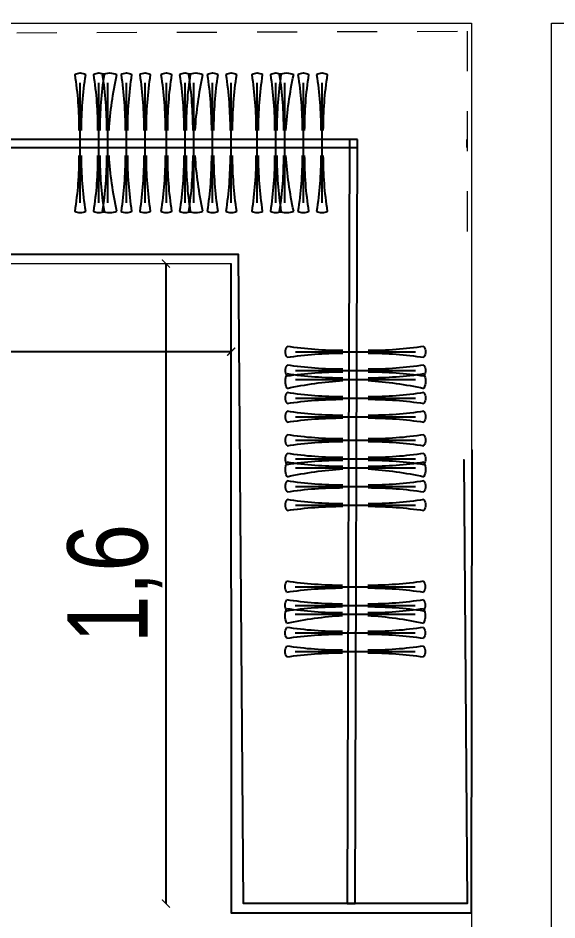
# Model space of a CAD drawing. Header units: inches. Extents: x -279 to 561, y -345 to 342.
# Drawn here: x -189.661 to -188.316, y -68.255 to -66.002 of the extents above; entities that cross this region are included whole.
import ezdxf

# ---------------------------------------------------------------- set-up
doc = ezdxf.new("R2010")
doc.units = ezdxf.units.IN
doc.header["$LTSCALE"] = 0.5
doc.header["$MEASUREMENT"] = 0
doc.linetypes.add('HIDDEN', pattern=[0.375, 0.25, -0.125])
for name, color, linetype in [('ac', 252, 'Continuous'), ('PDF_A-WALL', 7, 'Continuous'), ('S-DIM', 7, 'Continuous'), ('WAL', 7, 'Continuous')]:
    doc.layers.add(name, color=color, linetype=linetype)
doc.layers.add('axes', color=7, linetype='Continuous', true_color=0x6d504a)
doc.layers.add('es.writing', color=144, linetype='Continuous', lineweight=9)
doc.styles.add('ROM', font='AGENCYR.TTF', dxfattribs={"width": 0.8})
doc.styles.get("Standard").update_dxf_attribs({"font": 'arial.ttf'})
doc.dimstyles.new('Copy(9) of ISO-25', dxfattribs={"dimtxt": 0.2, "dimasz": 0.02, "dimexe": 0.05, "dimexo": 0.05, "dimgap": 0.02, "dimtad": 1, "dimtxsty": 'ROM', "dimblk": 'ARCHTICK', "dimcen": 0.03, "dimse1": 1, "dimse2": 1, "dimclrd": 248, "dimclrt": 248, "dimadec": 0, "dimazin": 0, "dimtfac": 1, "dimtmove": 0, "dimatfit": 3, "dimldrblk": 'DOT', "dimfxl": 1, "dimarcsym": 0})
doc.dimstyles.get("Standard").update_dxf_attribs({"dimtxt": 0.18, "dimasz": 0.18, "dimexe": 0.18, "dimexo": 0.0625, "dimgap": 0.09, "dimtad": 0, "dimtih": 1, "dimtoh": 1, "dimzin": 0, "dimdsep": 46, "dimtxsty": 'Standard', "dimcen": 0.09, "dimadec": 0, "dimazin": 0, "dimtfac": 1, "dimtofl": 0, "dimtmove": 0, "dimatfit": 3, "dimfxl": 1, "dimtolj": 1, "dimtzin": 0, "dimarcsym": 0})

# ---------------------------------------------------------------- blocks, each defined once
blk = doc.blocks.new('cdscvf')
at = {"layer": 'ac', "color": 18, "linetype": 'Continuous', "true_color": 0x000000}
for p, q in [((40.3082, -3.4045), (40.3082, -3.1049)), ((40.3548, -3.4045), (40.3548, -3.1049)), ((40.3548, -3.4045), (40.3548, -3.1049)), ((40.3548, -3.4045), (40.3548, -3.1049)), ((40.4015, -3.4045), (40.4015, -3.1049)), ((40.4236, -3.4045), (40.4236, -3.1049)), ((40.4702, -3.4045), (40.4702, -3.1049)), ((40.4702, -3.4045), (40.4702, -3.1049)), ((40.4702, -3.4045), (40.4702, -3.1049))]:
    blk.add_line(p, q, dxfattribs=at)
for centre, radius, start, end in [((40.3082, -3.1049), 0.025, 57.0785, 122.9215), ((39.3826, -3.2225), 0.9225, 359.9511, 8.641), ((41.2338, -3.2225), 0.9225, 171.359, 180.0489), ((40.3548, -3.1049), 0.025, 57.0785, 122.9215), ((40.3548, -3.1049), 0.025, 57.0785, 122.9215), ((40.3548, -3.1049), 0.025, 57.0785, 122.9215), ((39.4292, -3.2225), 0.9225, 359.9511, 8.641), ((39.4292, -3.2225), 0.9225, 359.9511, 8.641), ((39.4292, -3.2225), 0.9225, 359.9511, 8.641), ((41.2804, -3.2225), 0.9225, 171.359, 180.0489), ((41.2804, -3.2225), 0.9225, 171.359, 180.0489), ((41.2804, -3.2225), 0.9225, 171.359, 180.0489), ((40.397, -3.1224), 0.0425, 64.8975, 115.1025), ((39.4652, -3.2818), 0.935, 3.5897, 12.2214), ((41.3271, -3.2225), 0.9225, 171.359, 180.0489), ((40.4236, -3.1049), 0.025, 57.0785, 122.9215), ((39.4979, -3.2225), 0.9225, 359.9511, 8.641), ((41.3492, -3.2225), 0.9225, 171.359, 180.0489), ((40.4702, -3.1049), 0.025, 57.0785, 122.9215), ((40.4702, -3.1049), 0.025, 57.0785, 122.9215), ((40.4702, -3.1049), 0.025, 57.0785, 122.9215), ((39.5445, -3.2225), 0.9225, 359.9511, 8.641), ((39.5445, -3.2225), 0.9225, 359.9511, 8.641), ((39.5445, -3.2225), 0.9225, 359.9511, 8.641), ((41.3958, -3.2225), 0.9225, 171.359, 180.0489), ((41.3958, -3.2225), 0.9225, 171.359, 180.0489), ((41.3958, -3.2225), 0.9225, 171.359, 180.0489), ((39.3826, -3.2869), 0.9225, 351.359, 0.0489), ((41.2338, -3.2869), 0.9225, 179.9511, 188.641), ((39.4292, -3.2869), 0.9225, 351.359, 0.0489), ((39.4292, -3.2869), 0.9225, 351.359, 0.0489), ((39.4292, -3.2869), 0.9225, 351.359, 0.0489), ((41.2804, -3.2869), 0.9225, 179.9511, 188.641), ((41.2804, -3.2869), 0.9225, 179.9511, 188.641), ((41.2804, -3.2869), 0.9225, 179.9511, 188.641), ((39.4652, -3.2275), 0.935, 347.7786, 356.4103), ((41.3271, -3.2869), 0.9225, 179.9511, 188.641), ((39.4979, -3.2869), 0.9225, 351.359, 0.0489), ((41.3492, -3.2869), 0.9225, 179.9511, 188.641), ((39.5445, -3.2869), 0.9225, 351.359, 0.0489), ((39.5445, -3.2869), 0.9225, 351.359, 0.0489), ((39.5445, -3.2869), 0.9225, 351.359, 0.0489), ((41.3958, -3.2869), 0.9225, 179.9511, 188.641), ((41.3958, -3.2869), 0.9225, 179.9511, 188.641), ((41.3958, -3.2869), 0.9225, 179.9511, 188.641), ((40.3082, -3.4045), 0.025, 237.0785, 302.9215), ((40.3548, -3.4045), 0.025, 237.0785, 302.9215), ((40.3548, -3.4045), 0.025, 237.0785, 302.9215), ((40.3548, -3.4045), 0.025, 237.0785, 302.9215), ((40.397, -3.387), 0.0425, 244.8975, 295.1025), ((40.4236, -3.4045), 0.025, 237.0785, 302.9215), ((40.4702, -3.4045), 0.025, 237.0785, 302.9215), ((40.4702, -3.4045), 0.025, 237.0785, 302.9215), ((40.4702, -3.4045), 0.025, 237.0785, 302.9215)]:
    blk.add_arc(centre, radius, start, end, dxfattribs=at)
blk = doc.blocks.new('_ArchTick')
at = {"color": 0, "linetype": 'ByBlock', "const_width": 0.15}
blk.add_lwpolyline([(-0.5, -0.5), (0.5, 0.5)], dxfattribs=at)
blk = doc.blocks.new('*D217')
at = {"layer": 'Defpoints', "color": 0, "transparency": 16777216}
for p in [(-189.1292, -66.615), (-189.2922, -68.2134), (-189.1287, -68.2134)]:
    blk.add_point(p, dxfattribs=at)
at = {"layer": 'WAL', "color": 248, "lineweight": -2, "transparency": 16777216}
blk.add_line((-189.2922, -66.615), (-189.2922, -68.2134), dxfattribs=at)
at = {"layer": 'WAL', "color": 248, "lineweight": -2, "transparency": 16777216, "xscale": 0.02, "yscale": 0.02, "zscale": 0.02}
for p, rotation in [((-189.2922, -66.615), 90), ((-189.2922, -68.2134), 270)]:
    blk.add_blockref('_ArchTick', p, dxfattribs=dict(at, rotation=rotation))
at = {"layer": 'WAL', "color": 248, "transparency": 16777216, "insert": (-189.4193, -67.4142), "char_height": 0.2, "attachment_point": 5, "rotation": 90, "style": 'ROM'}
blk.add_mtext('1,6', dxfattribs=at)
blk = doc.blocks.new('_DOT')
at = {"color": 0, "linetype": 'ByBlock'}
blk.add_line((-0.5, 0), (-1, 0), dxfattribs=at)
at = {"color": 0, "linetype": 'ByBlock', "const_width": 0.5}
blk.add_lwpolyline([(-0.25, 0, 1), (0.25, 0, 1)], format="xyb", close=True, dxfattribs=at)
blk = doc.blocks.new('*D66')
at = {"layer": 'Defpoints', "color": 0, "transparency": 16777216}
for p in [(-191.1805, -66.7705), (-189.1292, -66.7705), (-191.1805, -66.8352)]:
    blk.add_point(p, dxfattribs=at)
at = {"layer": 'WAL', "color": 248, "lineweight": -2, "transparency": 16777216}
blk.add_line((-189.1292, -66.8352), (-191.1805, -66.8352), dxfattribs=at)
at = {"layer": 'WAL', "color": 248, "lineweight": -2, "transparency": 16777216, "xscale": 0.02, "yscale": 0.02, "zscale": 0.02, "rotation": 180}
blk.add_blockref('_ArchTick', (-191.1805, -66.8352), dxfattribs=at)
at = {"layer": 'WAL', "color": 248, "lineweight": -2, "transparency": 16777216, "xscale": 0.02, "yscale": 0.02, "zscale": 0.02}
blk.add_blockref('_ArchTick', (-189.1292, -66.8352), dxfattribs=at)
at = {"layer": 'WAL', "color": 248, "transparency": 16777216, "insert": (-190.1549, -66.7081), "char_height": 0.2, "attachment_point": 5, "style": 'ROM'}
blk.add_mtext('2,05', dxfattribs=at)
blk = doc.blocks.new('*D1071')
at = {"color": 0, "linetype": 'ByBlock', "lineweight": -2, "transparency": 16777216}
for p, q in [((558.6522, 342.2788), (558.6522, 342.4729)), ((560.6522, 342.2788), (560.6522, 342.4729)), ((558.8322, 342.2929), (559.1722, 342.2929)), ((560.4722, 342.2929), (560.1322, 342.2929))]:
    blk.add_line(p, q, dxfattribs=at)
at = {"color": 0, "linetype": 'ByBlock', "transparency": 16777216}
for points in [[(558.8322, 342.3229), (558.8322, 342.2629), (558.6522, 342.2929)], [(560.4722, 342.3229), (560.4722, 342.2629), (560.6522, 342.2929)]]:
    blk.add_solid(points, dxfattribs=at)
at = {"layer": 'Defpoints', "color": 0, "linetype": 'ByBlock', "transparency": 16777216}
for p in [(560.6522, 342.2929), (558.6522, 342.2163), (560.6522, 342.2163)]:
    blk.add_point(p, dxfattribs=at)
at = {"layer": 'Defpoints', "color": 0, "ltscale": 0.5, "transparency": 16777216}
for p in [(-209.5, -305.36), (-209.5, -305.81), (-209.5, -305.81)]:
    blk.add_point(p, dxfattribs=at)
at = {"layer": 'S-DIM', "color": 0, "lineweight": -2, "ltscale": 0.5, "transparency": 16777216}
for p, q in [((-209.5, -305.18), (-209.5, -305)), ((-209.5625, -305.36), (-209.68, -305.36)), ((-209.5625, -305.81), (-209.68, -305.81)), ((-209.5, -305.99), (-209.5, -306.17))]:
    blk.add_line(p, q, dxfattribs=at)
at = {"layer": 'S-DIM', "color": 0, "ltscale": 0.5, "transparency": 16777216}
for points in [[(-209.53, -305.18), (-209.47, -305.18), (-209.5, -305.36)], [(-209.53, -305.99), (-209.47, -305.99), (-209.5, -305.81)]]:
    blk.add_solid(points, dxfattribs=at)
at = {"color": 0, "linetype": 'ByBlock', "transparency": 16777216, "insert": (559.6522, 342.2929), "char_height": 0.18, "attachment_point": 5}
blk.add_mtext('\\A1;2.0000', dxfattribs=at)
at = {"layer": 'S-DIM', "color": 0, "ltscale": 0.5, "transparency": 16777216, "insert": (-209.5, -305.585), "char_height": 0.18, "attachment_point": 5}
blk.add_mtext('\\A1;0.45', dxfattribs=at)

msp = doc.modelspace()

# ---------------------------------------------------------------- linework, layer by layer
at = {"color": 250, "linetype": 'Continuous', "ltscale": 0.3}
for points in [[(-188.8136, -66.3049), (-191.1805, -66.305), (-191.1805, -66.325), (-188.8137, -66.3249)], [(-188.5397, -66.3249), (-188.5397, -66.3049)], [(-188.5484, -67.1052), (-188.5484, -67.1052), (-188.5398, -68.2134), (-189.0986, -68.2134), (-189.111, -66.5923), (-191.6805, -66.5923)], [(-188.5292, -67.0802), (-188.5284, -67.0802), (-188.5298, -68.2376), (-189.1287, -68.2376), (-189.1292, -66.615)]]:
    msp.add_lwpolyline(points, dxfattribs=at)
msp.add_lwpolyline([(-188.8136, -66.3049), (-188.8336, -66.3049), (-188.8392, -68.2134), (-188.8192, -68.2134)], close=True, dxfattribs=at)
at = {"layer": 'es.writing', "color": 18, "lineweight": 5, "ltscale": 0.08, "true_color": 0x000000}
msp.add_line((-191.6805, -66.615), (-189.1292, -66.615), dxfattribs=at)
msp.add_lwpolyline([(-191.6805, -66.6138), (-191.6805, -66.015), (-188.5292, -66.0147), (-188.5292, -66.6135)], dxfattribs=at)
at = {"layer": 'es.writing', "color": 18, "linetype": 'HIDDEN', "lineweight": 5, "ltscale": 0.08, "true_color": 0x000000}
msp.add_lwpolyline([(-191.6645, -66.6042), (-191.6645, -66.0453), (-188.5397, -66.0347), (-188.5397, -66.5935)], dxfattribs=at)
at = {"layer": 'PDF_A-WALL', "lineweight": 9}
for p, q in [((-191.6805, -66.015), (-188.5292, -66.015)), ((-188.5292, -66.015), (-188.5292, -71.9236)), ((-188.3292, -66.015), (-186.5285, -66.015)), ((-188.3292, -72.1236), (-188.3292, -66.015))]:
    msp.add_line(p, q, dxfattribs=at)

# ---------------------------------------------------------------- block references
at = {"layer": 'axes', "xscale": -1}
for p in [(-149.0357, -63.0592, 0), (-148.8206, -63.0592, 0), (-148.594, -63.0592, 0)]:
    msp.add_blockref('cdscvf', p, dxfattribs=at)
at = {"layer": 'axes', "xscale": -1, "rotation": 270}
for p in [(-185.5642, -107.3058, 0), (-185.5642, -107.5265, 0), (-185.565, -107.8923, 0)]:
    msp.add_blockref('cdscvf', p, dxfattribs=at)

# ---------------------------------------------------------------- dimensions: what is measured, and where the dimension line sits
at = {"layer": 'S-DIM', "ltscale": 0.5}
dim = msp.add_linear_dim(base=(-209.5, -305.81), p1=(-209.5, -305.36), p2=(-209.5, -305.81), angle=90, dimstyle='Standard', dxfattribs=at)
dim.commit()
dim.dimension.update_dxf_attribs({"geometry": '*D1071', "text_midpoint": (-209.5, -305.585)})
at = {"layer": 'WAL'}
dim = msp.add_linear_dim(base=(-191.1805, -66.8352), p1=(-189.1292, -66.7705), p2=(-191.1805, -66.7705), dimstyle='Copy(9) of ISO-25', dxfattribs=at)
dim.commit()
dim.dimension.update_dxf_attribs({"geometry": '*D66', "text_midpoint": (-190.1549, -66.7081)})
dim = msp.add_linear_dim(base=(-189.2922, -68.2134), p1=(-189.1292, -66.615), p2=(-189.1287, -68.2134), angle=90, dimstyle='Copy(9) of ISO-25', dxfattribs=at)
dim.commit()
dim.dimension.update_dxf_attribs({"geometry": '*D217', "text_midpoint": (-189.4193, -67.4142)})

doc.saveas('drawing.dxf')
